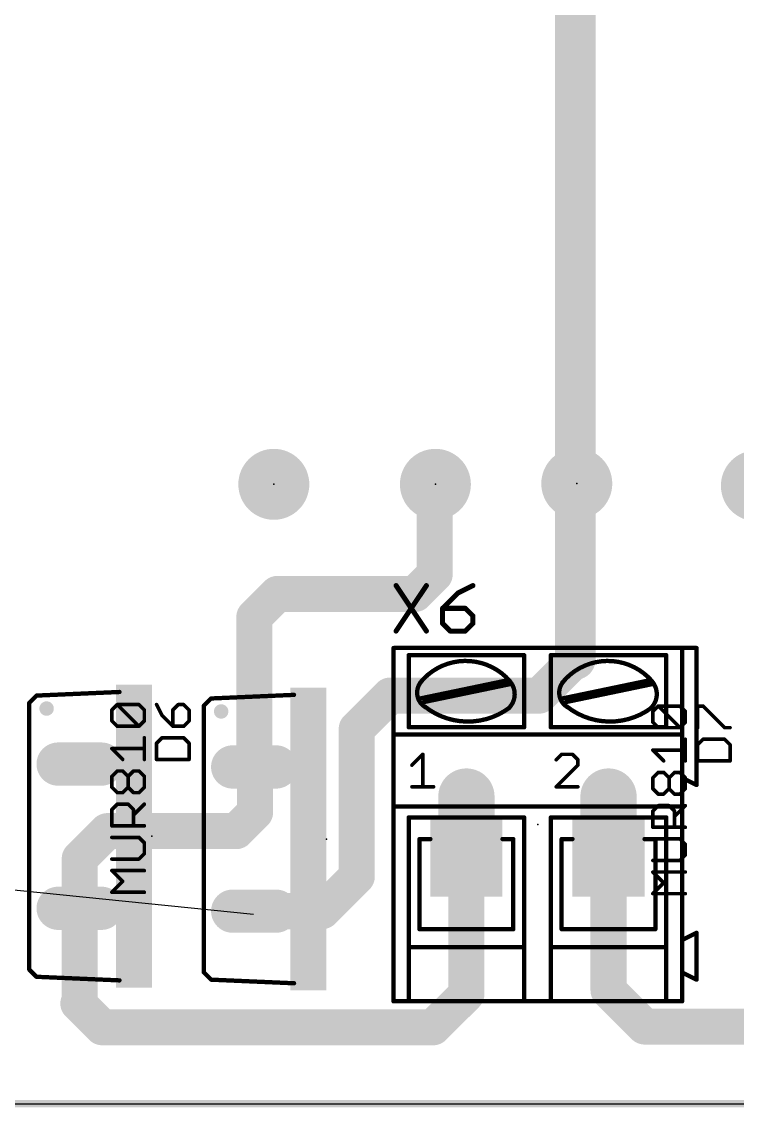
# Model space of a CAD drawing. Extents: x 0 to 165, y 0 to 217.
# Drawn here: x 42.99 to 68.19, y -0.13 to 38.12 of the extents above; entities that cross this region are included whole.
import ezdxf

# ---------------------------------------------------------------- set-up
doc = ezdxf.new("R2010")
doc.units = 0
for name, color, linetype in [('16', 175, 'CONTINUOUS'), ('17', 82, 'CONTINUOUS'), ('19', 53, 'CONTINUOUS'), ('20', 7, 'CONTINUOUS'), ('21', 253, 'CONTINUOUS'), ('23', 7, 'CONTINUOUS'), ('25', 253, 'CONTINUOUS'), ('27', 253, 'CONTINUOUS'), ('51', 253, 'CONTINUOUS')]:
    doc.layers.add(name, color=color, linetype=linetype)

# ---------------------------------------------------------------- blocks, each defined once
blk = doc.blocks.new('RECT')
blk.add_solid([(-0.5, -0.5), (0.5, -0.5), (-0.5, 0.5), (0.5, 0.5)])
blk = doc.blocks.new('LONGP100')
at = {"const_width": 1}
blk.add_lwpolyline([(-0.5, 0), (0.5, 0)], dxfattribs=at)
at = {"const_width": 0.5}
for points in [[(-0.5, 0.25, 1), (-0.5, -0.25)], [(0.5, -0.25, 1), (0.5, 0.25)]]:
    blk.add_lwpolyline(points, format="xyb", dxfattribs=at)
blk = doc.blocks.new('ROUNDP')
at = {"const_width": 0.5}
blk.add_lwpolyline([(0, -0.25, 1), (0, 0.25, 1), (0, -0.25)], format="xyb", dxfattribs=at)

msp = doc.modelspace()

# ---------------------------------------------------------------- linework, layer by layer
at = {"layer": '16'}
for points, const_width in [([(62.484, 15.6464), (62.484, 41.2242)], 1.4224), ([(57.531, 21.7932), (57.5564, 21.8186)], 1.27), ([(57.531, 18.6436), (57.531, 21.7932)], 1.27), ([(62.484, 21.7932), (62.5348, 21.844)], 1.27), ([(62.484, 15.6464), (62.484, 21.7932)], 1.27), ([(56.8452, 17.9578), (57.531, 18.6436)], 1.27), ([(51.181, 17.145), (51.9938, 17.9578)], 1.27), ([(51.9938, 17.9578), (56.8452, 17.9578)], 1.27), ([(51.181, 11.8618), (51.181, 17.145)], 1.27), ([(61.214, 14.3764), (62.484, 15.6464)], 1.27), ([(54.7878, 13.208), (55.9562, 14.3764)], 1.27), ([(55.9562, 14.3764), (61.214, 14.3764)], 1.27), ([(54.7878, 8.001), (54.7878, 13.208)], 1.27), ([(51.2064, 11.8364), (51.181, 11.8618)], 1.27), ([(51.2064, 10.2616), (51.2064, 11.8364)], 1.27), ([(50.546, 9.6012), (51.2064, 10.2616)], 1.27), ([(58.6486, 9.8298), (58.6486, 3.8608)], 1.27), ([(63.6524, 9.8298), (63.6524, 3.9878)], 1.27), ([(45.0342, 8.636), (45.9994, 9.6012)], 1.27), ([(45.9994, 9.6012), (50.546, 9.6012)], 1.27), ([(45.0342, 6.8834), (45.0342, 8.636)], 1.27), ([(53.5686, 6.7818), (54.7878, 8.001)], 1.27), ([(45.0342, 3.5814), (45.0342, 6.8834)], 1.27), ([(51.181, 6.7056), (51.1556, 6.6802)], 1.27), ([(51.181, 6.7818), (53.5686, 6.7818)], 1.27), ([(51.181, 6.7818), (51.181, 6.7056)], 1.27), ([(63.6524, 3.9878), (64.9224, 2.7178)], 1.27), ([(44.9834, 3.5306), (45.0342, 3.5814)], 1.27), ([(58.6486, 3.8608), (57.4802, 2.6924)], 1.27), ([(45.8216, 2.6924), (44.9834, 3.5306)], 1.27), ([(57.4802, 2.6924), (45.8216, 2.6924)], 1.27), ([(64.9224, 2.7178), (69.2404, 2.7178)], 1.27), ([(165.1, 0), (0, 0)], 0.254)]:
    msp.add_lwpolyline(points, dxfattribs=dict(at, const_width=const_width))
for points, const_width in [([(57.8485, 21.7932, 1), (57.2135, 21.7932)], 0.635), ([(57.3065, 22.0177, 1), (57.7555, 21.5687)], 0.635), ([(57.7809, 21.5941, 1), (57.3319, 22.0431)], 0.635), ([(62.8015, 21.7932, 1), (62.1665, 21.7932)], 0.635), ([(62.2595, 22.0177, 1), (62.7085, 21.5687)], 0.635), ([(62.7593, 21.6195, 1), (62.3103, 22.0685)], 0.635), ([(57.7555, 18.4191, 1), (57.3065, 18.8681)], 0.635), ([(57.2135, 18.6436, 1), (57.8485, 18.6436)], 0.635), ([(51.9938, 18.2753, 1), (51.9938, 17.6403)], 0.635), ([(52.2183, 17.7333, 1), (51.7693, 18.1823)], 0.635), ([(56.6207, 18.1823, 1), (57.0697, 17.7333)], 0.635), ([(56.8452, 17.6403, 1), (56.8452, 18.2753)], 0.635), ([(51.4985, 17.145, 1), (50.8635, 17.145)], 0.635), ([(50.9565, 17.3695, 1), (51.4055, 16.9205)], 0.635), ([(62.7085, 15.4219, 1), (62.2595, 15.8709)], 0.635), ([(62.1284, 15.6464, 1), (62.8396, 15.6464)], 0.7112), ([(62.1665, 15.6464, 1), (62.8015, 15.6464)], 0.635), ([(55.9562, 14.6939, 1), (55.9562, 14.0589)], 0.635), ([(56.1807, 14.1519, 1), (55.7317, 14.6009)], 0.635), ([(60.9895, 14.6009, 1), (61.4385, 14.1519)], 0.635), ([(61.214, 14.0589, 1), (61.214, 14.6939)], 0.635), ([(55.1053, 13.208, 1), (54.4703, 13.208)], 0.635), ([(54.5633, 13.4325, 1), (55.0123, 12.9835)], 0.635), ([(51.4055, 12.0863, 1), (50.9565, 11.6373)], 0.635), ([(51.5239, 11.8364, 1), (50.8889, 11.8364)], 0.635), ([(50.9819, 11.6119, 1), (51.4309, 12.0609)], 0.635), ([(50.8635, 11.8618, 1), (51.4985, 11.8618)], 0.635), ([(51.4309, 10.0371, 1), (50.9819, 10.4861)], 0.635), ([(50.8889, 10.2616, 1), (51.5239, 10.2616)], 0.635), ([(58.9661, 9.8298, 1), (58.3311, 9.8298)], 0.635), ([(63.9699, 9.8298, 1), (63.3349, 9.8298)], 0.635), ([(45.9994, 9.9187, 1), (45.9994, 9.2837)], 0.635), ([(46.2239, 9.3767, 1), (45.7749, 9.8257)], 0.635), ([(50.3215, 9.8257, 1), (50.7705, 9.3767)], 0.635), ([(50.546, 9.2837, 1), (50.546, 9.9187)], 0.635), ([(45.3517, 8.636, 1), (44.7167, 8.636)], 0.635), ([(44.8097, 8.8605, 1), (45.2587, 8.4115)], 0.635), ([(55.0123, 7.7765, 1), (54.5633, 8.2255)], 0.635), ([(54.4703, 8.001, 1), (55.1053, 8.001)], 0.635), ([(45.3517, 6.8834, 1), (44.7167, 6.8834)], 0.635), ([(51.181, 7.0993, 1), (51.181, 6.4643)], 0.635), ([(51.4985, 6.7818, 1), (50.8635, 6.7818)], 0.635), ([(51.4055, 6.4811, 1), (50.9565, 6.9301)], 0.635), ([(53.3441, 7.0063, 1), (53.7931, 6.5573)], 0.635), ([(53.5686, 6.4643, 1), (53.5686, 7.0993)], 0.635), ([(44.7167, 6.8834, 1), (45.3517, 6.8834)], 0.635), ([(50.9311, 6.9047, 1), (51.3801, 6.4557)], 0.635), ([(50.8635, 6.7056, 1), (51.4985, 6.7056)], 0.635), ([(63.8769, 4.2123, 1), (63.4279, 3.7633)], 0.635), ([(45.2587, 3.3569, 1), (44.8097, 3.8059)], 0.635), ([(58.8731, 3.6363, 1), (58.4241, 4.0853)], 0.635), ([(63.3349, 3.9878, 1), (63.9699, 3.9878)], 0.635), ([(45.2079, 3.7551, 1), (44.7589, 3.3061)], 0.635), ([(44.7589, 3.7551, 1), (45.2079, 3.3061)], 0.635), ([(44.7167, 3.5814, 1), (45.3517, 3.5814)], 0.635), ([(58.3311, 3.8608, 1), (58.9661, 3.8608)], 0.635), ([(45.8216, 3.0099, 1), (45.8216, 2.3749)], 0.635), ([(45.5971, 2.4679, 1), (46.0461, 2.9169)], 0.635), ([(57.2557, 2.9169, 1), (57.7047, 2.4679)], 0.635), ([(57.4802, 2.3749, 1), (57.4802, 3.0099)], 0.635), ([(64.9224, 3.0353, 1), (64.9224, 2.4003)], 0.635), ([(64.6979, 2.4933, 1), (65.1469, 2.9423)], 0.635)]:
    msp.add_lwpolyline(points, format="xyb", dxfattribs=dict(at, const_width=const_width))
at = {"layer": '19'}
msp.add_line((41.5544, 7.6454), (51.1556, 6.6802), dxfattribs=at)
at = {"layer": '20'}
msp.add_line((0, 0), (165.08, 0), dxfattribs=at)
at = {"layer": '21'}
for points, const_width in [([(66.2432, 16.0528), (56.0832, 16.0528)], 0.1524), ([(56.0832, 13.0048), (56.0832, 16.0528)], 0.1524), ([(66.2432, 16.0528), (66.2432, 13.0048)], 0.1524), ([(66.2432, 16.0528), (66.7512, 16.0528)], 0.1524), ([(66.7512, 16.0528), (66.7512, 11.2268)], 0.1524), ([(56.6166, 13.2588), (56.6166, 15.7988)], 0.1524), ([(60.6806, 15.7988), (56.6166, 15.7988)], 0.1524), ([(60.6806, 13.2588), (60.6806, 15.7988)], 0.1524), ([(61.6204, 13.2588), (61.6204, 15.7988)], 0.1524), ([(61.6204, 15.7988), (65.6844, 15.7988)], 0.1524), ([(65.6844, 15.7988), (65.6844, 13.2588)], 0.1524), ([(57.023, 14.2748), (60.071, 14.9098)], 0.1524), ([(62.0268, 14.2748), (65.0748, 14.9098)], 0.1524), ([(43.5102, 14.3764), (46.4312, 14.5034)], 0.1524), ([(57.15, 14.1478), (60.198, 14.7828)], 0.1524), ([(62.1538, 14.1478), (65.2018, 14.7828)], 0.1524), ([(43.5102, 14.3764), (43.2562, 14.1224)], 0.1524), ([(43.2562, 4.7244), (43.2562, 14.1224)], 0.1524), ([(49.657, 14.2748), (49.403, 14.0208)], 0.1524), ([(49.657, 14.2748), (52.578, 14.4018)], 0.1524), ([(49.403, 4.6228), (49.403, 14.0208)], 0.1524), ([(56.0832, 10.4648), (56.0832, 13.0048)], 0.1524), ([(56.0832, 13.0048), (66.2432, 13.0048)], 0.1524), ([(60.6806, 13.2588), (56.6166, 13.2588)], 0.1524), ([(65.6844, 13.2588), (61.6204, 13.2588)], 0.1524), ([(66.2432, 13.0048), (66.2432, 11.4808)], 0.1524), ([(56.7309, 11.926), (57.1122, 12.3073)], 0.127), ([(57.1122, 12.3073), (57.1122, 11.1633)], 0.127), ([(62.0016, 12.3073), (61.8109, 12.1166)], 0.127), ([(62.3829, 12.3073), (62.0016, 12.3073)], 0.127), ([(62.5736, 12.1166), (62.3829, 12.3073)], 0.127), ([(61.8109, 11.1633), (62.5736, 11.926)], 0.127), ([(62.5736, 11.926), (62.5736, 12.1166)], 0.127), ([(66.7512, 11.2268), (66.2432, 11.4808)], 0.1524), ([(66.2432, 11.4808), (66.2432, 10.4648)], 0.1524), ([(56.7309, 11.1633), (57.4936, 11.1633)], 0.127), ([(62.5736, 11.1633), (61.8109, 11.1633)], 0.127), ([(56.0832, 3.6068), (56.0832, 10.4648)], 0.1524), ([(56.0832, 10.4648), (56.9976, 10.4648)], 0.1524), ([(60.2996, 10.4648), (62.0014, 10.4648)], 0.1524), ([(66.2432, 10.4648), (65.3034, 10.4648)], 0.1524), ([(66.2432, 10.4648), (66.2432, 5.7658)], 0.1524), ([(56.6166, 10.0838), (56.6166, 5.5118)], 0.1524), ([(56.6166, 10.0838), (56.9976, 10.0838)], 0.1524), ([(60.6806, 10.0838), (60.2996, 10.0838)], 0.1524), ([(60.6806, 5.5118), (60.6806, 10.0838)], 0.1524), ([(61.6204, 5.5118), (61.6204, 10.0838)], 0.1524), ([(61.6204, 10.0838), (62.0014, 10.0838)], 0.1524), ([(65.6844, 10.0838), (65.3034, 10.0838)], 0.1524), ([(65.6844, 10.0838), (65.6844, 5.5118)], 0.1524), ([(56.9976, 6.1468), (56.9976, 9.3218)], 0.1524), ([(60.2996, 6.1468), (60.2996, 9.3218)], 0.1524), ([(62.0014, 6.1468), (62.0014, 9.3218)], 0.1524), ([(65.3034, 6.1468), (65.3034, 9.3218)], 0.1524), ([(60.2996, 6.1468), (56.9976, 6.1468)], 0.1524), ([(65.3034, 6.1468), (62.0014, 6.1468)], 0.1524), ([(66.7512, 6.0198), (66.2432, 5.7658)], 0.1524), ([(66.2432, 5.7658), (66.2432, 4.6228)], 0.1524), ([(66.7512, 6.0198), (66.7512, 4.3688)], 0.1524), ([(60.6806, 5.5118), (56.6166, 5.5118)], 0.1524), ([(56.6166, 5.5118), (56.6166, 3.6068)], 0.1524), ([(60.6806, 3.6068), (60.6806, 5.5118)], 0.1524), ([(61.6204, 3.6068), (61.6204, 5.5118)], 0.1524), ([(61.6204, 5.5118), (65.6844, 5.5118)], 0.1524), ([(65.6844, 5.5118), (65.6844, 3.6068)], 0.1524), ([(43.2562, 4.7244), (43.5102, 4.4704)], 0.1524), ([(49.403, 4.6228), (49.657, 4.3688)], 0.1524), ([(66.7512, 4.3688), (66.2432, 4.6228)], 0.1524), ([(66.2432, 4.6228), (66.2432, 3.6068)], 0.1524), ([(46.4312, 4.3434), (43.5102, 4.4704)], 0.1524), ([(52.578, 4.2418), (49.657, 4.3688)], 0.1524), ([(56.0832, 3.6068), (56.6166, 3.6068)], 0.1524), ([(56.6166, 3.6068), (60.6806, 3.6068)], 0.1524), ([(60.6806, 3.6068), (61.6204, 3.6068)], 0.1524), ([(61.6204, 3.6068), (65.6844, 3.6068)], 0.1524), ([(65.6844, 3.6068), (66.2432, 3.6068)], 0.1524)]:
    msp.add_lwpolyline(points, dxfattribs=dict(at, const_width=const_width))
for points, const_width in [([(56.0832, 16.0909, 1), (56.0832, 16.0147)], 0.0762), ([(56.1213, 16.0528, 1), (56.0451, 16.0528)], 0.0762), ([(66.2813, 16.0528, 1), (66.2051, 16.0528)], 0.0762), ([(66.2432, 16.0909, 1), (66.2432, 16.0147)], 0.0762), ([(66.2432, 16.0147, 1), (66.2432, 16.0909)], 0.0762), ([(66.7893, 16.0528, 1), (66.7131, 16.0528)], 0.0762), ([(66.7512, 16.0147, 1), (66.7512, 16.0909)], 0.0762), ([(56.6547, 15.7988, 1), (56.5785, 15.7988)], 0.0762), ([(56.6166, 15.8369, 1), (56.6166, 15.7607)], 0.0762), ([(60.7187, 15.7988, 1), (60.6425, 15.7988)], 0.0762), ([(60.6806, 15.7607, 1), (60.6806, 15.8369)], 0.0762), ([(61.6585, 15.7988, 1), (61.5823, 15.7988)], 0.0762), ([(61.6204, 15.8369, 1), (61.6204, 15.7607)], 0.0762), ([(65.7225, 15.7988, 1), (65.6463, 15.7988)], 0.0762), ([(65.6844, 15.7607, 1), (65.6844, 15.8369)], 0.0762), ([(60.1774, 14.8886, 0.4664), (57.023, 14.8336)], 0.1524), ([(65.181, 14.8884, 0.4664), (62.0268, 14.8336)], 0.1524), ([(57.0738, 14.8844, 0.4889), (57.2175, 13.9595)], 0.1524), ([(57.1015, 14.8583, 1), (57.0461, 14.9105)], 0.0762), ([(60.0788, 14.8725, 1), (60.0632, 14.9471)], 0.0762), ([(60.1168, 13.9147, 0.4171), (60.1725, 14.8843)], 0.1524), ([(60.2008, 14.9098, 1), (60.1442, 14.8588)], 0.0762), ([(60.1486, 14.8636, 1), (60.2062, 14.9136)], 0.0762), ([(62.0776, 14.8844, 0.4889), (62.2213, 13.9595)], 0.1524), ([(62.1053, 14.8583, 1), (62.0499, 14.9105)], 0.0762), ([(65.0826, 14.8725, 1), (65.067, 14.9471)], 0.0762), ([(65.1206, 13.9147, 0.4171), (65.1763, 14.8843)], 0.1524), ([(65.2046, 14.9098, 1), (65.148, 14.8588)], 0.0762), ([(65.1522, 14.8634, 1), (65.2098, 14.9134)], 0.0762), ([(46.4329, 14.4653, 1), (46.4295, 14.5415)], 0.0762), ([(56.9934, 14.8576, 1), (57.0526, 14.8096)], 0.0762), ([(60.2058, 14.7455, 1), (60.1902, 14.8201)], 0.0762), ([(61.9972, 14.8576, 1), (62.0564, 14.8096)], 0.0762), ([(65.2096, 14.7455, 1), (65.194, 14.8201)], 0.0762), ([(43.2943, 14.1224, 1), (43.2181, 14.1224)], 0.0762), ([(43.2293, 14.1493, 1), (43.2831, 14.0955)], 0.0762), ([(43.5085, 14.4145, 1), (43.5119, 14.3383)], 0.0762), ([(43.5371, 14.3495, 1), (43.4833, 14.4033)], 0.0762), ([(43.8658, 13.7922, 1), (43.8658, 14.0462, 1), (43.8658, 13.7922)], 0.254), ([(49.6553, 14.3129, 1), (49.6587, 14.2367)], 0.0762), ([(49.6839, 14.2479, 1), (49.6301, 14.3017)], 0.0762), ([(52.5797, 14.3637, 1), (52.5763, 14.4399)], 0.0762), ([(57.0152, 14.3121, 1), (57.0308, 14.2375)], 0.0762), ([(57.1422, 14.1851, 1), (57.1578, 14.1105)], 0.0762), ([(62.019, 14.3121, 1), (62.0346, 14.2375)], 0.0762), ([(62.146, 14.1851, 1), (62.1616, 14.1105)], 0.0762), ([(49.4411, 14.0208, 1), (49.3649, 14.0208)], 0.0762), ([(49.3761, 14.0477, 1), (49.4299, 13.9939)], 0.0762), ([(50.0126, 13.6906, 1), (50.0126, 13.9446, 1), (50.0126, 13.6906)], 0.254), ([(57.1754, 13.9954, 0.342), (60.1632, 13.9486)], 0.1524), ([(57.1992, 14.0252, 1), (57.1516, 13.9656)], 0.0762), ([(57.199, 13.9262, 1), (57.236, 13.9928)], 0.0762), ([(60.0916, 13.9433, 1), (60.142, 13.8861)], 0.0762), ([(60.1861, 13.9181, 1), (60.1403, 13.9791)], 0.0762), ([(62.1792, 13.9954, 0.342), (65.167, 13.9487)], 0.1524), ([(62.203, 14.0252, 1), (62.1554, 13.9656)], 0.0762), ([(62.2028, 13.9262, 1), (62.2398, 13.9928)], 0.0762), ([(65.0954, 13.9433, 1), (65.1458, 13.8861)], 0.0762), ([(65.1899, 13.9182, 1), (65.1441, 13.9792)], 0.0762), ([(56.1213, 13.0048, 1), (56.0451, 13.0048)], 0.0762), ([(56.0832, 13.0429, 1), (56.0832, 12.9667)], 0.0762), ([(56.0451, 13.0048, 1), (56.1213, 13.0048)], 0.0762), ([(56.6166, 13.2969, 1), (56.6166, 13.2207)], 0.0762), ([(56.5785, 13.2588, 1), (56.6547, 13.2588)], 0.0762), ([(60.6425, 13.2588, 1), (60.7187, 13.2588)], 0.0762), ([(60.6806, 13.2207, 1), (60.6806, 13.2969)], 0.0762), ([(61.6204, 13.2969, 1), (61.6204, 13.2207)], 0.0762), ([(61.5823, 13.2588, 1), (61.6585, 13.2588)], 0.0762), ([(65.6463, 13.2588, 1), (65.7225, 13.2588)], 0.0762), ([(65.6844, 13.2207, 1), (65.6844, 13.2969)], 0.0762), ([(66.2813, 13.0048, 1), (66.2051, 13.0048)], 0.0762), ([(66.2051, 13.0048, 1), (66.2813, 13.0048)], 0.0762), ([(66.2432, 12.9667, 1), (66.2432, 13.0429)], 0.0762), ([(57.144, 12.3073, 1), (57.0805, 12.3073)], 0.0635), ([(57.1347, 12.2848, 1), (57.0898, 12.3297)], 0.0635), ([(62.0016, 12.339, 1), (62.0016, 12.2755)], 0.0635), ([(62.024, 12.2848, 1), (61.9791, 12.3297)], 0.0635), ([(62.4053, 12.3297, 1), (62.3604, 12.2848)], 0.0635), ([(62.3829, 12.2755, 1), (62.3829, 12.339)], 0.0635), ([(56.7084, 11.9484, 1), (56.7534, 11.9035)], 0.0635), ([(61.7884, 12.1391, 1), (61.8334, 12.0942)], 0.0635), ([(62.6053, 12.1166, 1), (62.5418, 12.1166)], 0.0635), ([(62.5418, 11.926, 1), (62.6053, 11.926)], 0.0635), ([(62.5511, 12.0942, 1), (62.596, 12.1391)], 0.0635), ([(62.596, 11.9035, 1), (62.5511, 11.9484)], 0.0635), ([(66.2602, 11.5149, 1), (66.2262, 11.4467)], 0.0762), ([(66.2813, 11.4808, 1), (66.2051, 11.4808)], 0.0762), ([(66.2051, 11.4808, 1), (66.2813, 11.4808)], 0.0762), ([(56.7309, 11.1951, 1), (56.7309, 11.1316)], 0.0635), ([(57.0805, 11.1633, 1), (57.144, 11.1633)], 0.0635), ([(57.4936, 11.1316, 1), (57.4936, 11.1951)], 0.0635), ([(61.7884, 11.1858, 1), (61.8334, 11.1408)], 0.0635), ([(61.8109, 11.1951, 1), (61.8109, 11.1316)], 0.0635), ([(62.5736, 11.1316, 1), (62.5736, 11.1951)], 0.0635), ([(66.7131, 11.2268, 1), (66.7893, 11.2268)], 0.0762), ([(66.7342, 11.1927, 1), (66.7682, 11.2609)], 0.0762), ([(56.1213, 10.4648, 1), (56.0451, 10.4648)], 0.0762), ([(56.0832, 10.5029, 1), (56.0832, 10.4267)], 0.0762), ([(56.0451, 10.4648, 1), (56.1213, 10.4648)], 0.0762), ([(56.9976, 10.4267, 1), (56.9976, 10.5029)], 0.0762), ([(60.2996, 10.5029, 1), (60.2996, 10.4267)], 0.0762), ([(62.0014, 10.4267, 1), (62.0014, 10.5029)], 0.0762), ([(65.3034, 10.5029, 1), (65.3034, 10.4267)], 0.0762), ([(66.2813, 10.4648, 1), (66.2051, 10.4648)], 0.0762), ([(66.2051, 10.4648, 1), (66.2813, 10.4648)], 0.0762), ([(66.2432, 10.4267, 1), (66.2432, 10.5029)], 0.0762), ([(56.6547, 10.0838, 1), (56.5785, 10.0838)], 0.0762), ([(56.6166, 10.1219, 1), (56.6166, 10.0457)], 0.0762), ([(56.9976, 10.0457, 1), (56.9976, 10.1219)], 0.0762), ([(60.2996, 10.1219, 1), (60.2996, 10.0457)], 0.0762), ([(60.7187, 10.0838, 1), (60.6425, 10.0838)], 0.0762), ([(60.6806, 10.0457, 1), (60.6806, 10.1219)], 0.0762), ([(61.6585, 10.0838, 1), (61.5823, 10.0838)], 0.0762), ([(61.6204, 10.1219, 1), (61.6204, 10.0457)], 0.0762), ([(62.0014, 10.0457, 1), (62.0014, 10.1219)], 0.0762), ([(65.3034, 10.1219, 1), (65.3034, 10.0457)], 0.0762), ([(65.7225, 10.0838, 1), (65.6463, 10.0838)], 0.0762), ([(65.6844, 10.0457, 1), (65.6844, 10.1219)], 0.0762), ([(57.0357, 9.3218, 1), (56.9595, 9.3218)], 0.0762), ([(60.3377, 9.3218, 1), (60.2615, 9.3218)], 0.0762), ([(62.0395, 9.3218, 1), (61.9633, 9.3218)], 0.0762), ([(65.3415, 9.3218, 1), (65.2653, 9.3218)], 0.0762), ([(56.9976, 6.1849, 1), (56.9976, 6.1087)], 0.0762), ([(56.9595, 6.1468, 1), (57.0357, 6.1468)], 0.0762), ([(60.2615, 6.1468, 1), (60.3377, 6.1468)], 0.0762), ([(60.2996, 6.1087, 1), (60.2996, 6.1849)], 0.0762), ([(62.0014, 6.1849, 1), (62.0014, 6.1087)], 0.0762), ([(61.9633, 6.1468, 1), (62.0395, 6.1468)], 0.0762), ([(65.2653, 6.1468, 1), (65.3415, 6.1468)], 0.0762), ([(65.3034, 6.1087, 1), (65.3034, 6.1849)], 0.0762), ([(66.2813, 5.7658, 1), (66.2051, 5.7658)], 0.0762), ([(66.2262, 5.7999, 1), (66.2602, 5.7317)], 0.0762), ([(66.2051, 5.7658, 1), (66.2813, 5.7658)], 0.0762), ([(66.7893, 6.0198, 1), (66.7131, 6.0198)], 0.0762), ([(66.7682, 5.9857, 1), (66.7342, 6.0539)], 0.0762), ([(56.6166, 5.5499, 1), (56.6166, 5.4737)], 0.0762), ([(56.6547, 5.5118, 1), (56.5785, 5.5118)], 0.0762), ([(56.5785, 5.5118, 1), (56.6547, 5.5118)], 0.0762), ([(60.7187, 5.5118, 1), (60.6425, 5.5118)], 0.0762), ([(60.6425, 5.5118, 1), (60.7187, 5.5118)], 0.0762), ([(60.6806, 5.4737, 1), (60.6806, 5.5499)], 0.0762), ([(61.6585, 5.5118, 1), (61.5823, 5.5118)], 0.0762), ([(61.6204, 5.5499, 1), (61.6204, 5.4737)], 0.0762), ([(61.5823, 5.5118, 1), (61.6585, 5.5118)], 0.0762), ([(65.7225, 5.5118, 1), (65.6463, 5.5118)], 0.0762), ([(65.6463, 5.5118, 1), (65.7225, 5.5118)], 0.0762), ([(65.6844, 5.4737, 1), (65.6844, 5.5499)], 0.0762), ([(43.2181, 4.7244, 1), (43.2943, 4.7244)], 0.0762), ([(43.2831, 4.7513, 1), (43.2293, 4.6975)], 0.0762), ([(49.3649, 4.6228, 1), (49.4411, 4.6228)], 0.0762), ([(49.4299, 4.6497, 1), (49.3761, 4.5959)], 0.0762), ([(66.2602, 4.6569, 1), (66.2262, 4.5887)], 0.0762), ([(66.2813, 4.6228, 1), (66.2051, 4.6228)], 0.0762), ([(66.2051, 4.6228, 1), (66.2813, 4.6228)], 0.0762), ([(43.5119, 4.5085, 1), (43.5085, 4.4323)], 0.0762), ([(43.4833, 4.4435, 1), (43.5371, 4.4973)], 0.0762), ([(46.4295, 4.3053, 1), (46.4329, 4.3815)], 0.0762), ([(49.6587, 4.4069, 1), (49.6553, 4.3307)], 0.0762), ([(49.6301, 4.3419, 1), (49.6839, 4.3957)], 0.0762), ([(52.5763, 4.2037, 1), (52.5797, 4.2799)], 0.0762), ([(66.7131, 4.3688, 1), (66.7893, 4.3688)], 0.0762), ([(66.7342, 4.3347, 1), (66.7682, 4.4029)], 0.0762), ([(56.0832, 3.6449, 1), (56.0832, 3.5687)], 0.0762), ([(56.0451, 3.6068, 1), (56.1213, 3.6068)], 0.0762), ([(56.6166, 3.6449, 1), (56.6166, 3.5687)], 0.0762), ([(56.5785, 3.6068, 1), (56.6547, 3.6068)], 0.0762), ([(56.6166, 3.5687, 1), (56.6166, 3.6449)], 0.0762), ([(60.6806, 3.6449, 1), (60.6806, 3.5687)], 0.0762), ([(60.6425, 3.6068, 1), (60.7187, 3.6068)], 0.0762), ([(60.6806, 3.5687, 1), (60.6806, 3.6449)], 0.0762), ([(61.6204, 3.6449, 1), (61.6204, 3.5687)], 0.0762), ([(61.5823, 3.6068, 1), (61.6585, 3.6068)], 0.0762), ([(61.6204, 3.5687, 1), (61.6204, 3.6449)], 0.0762), ([(65.6844, 3.6449, 1), (65.6844, 3.5687)], 0.0762), ([(65.6463, 3.6068, 1), (65.7225, 3.6068)], 0.0762), ([(65.6844, 3.5687, 1), (65.6844, 3.6449)], 0.0762), ([(66.2051, 3.6068, 1), (66.2813, 3.6068)], 0.0762), ([(66.2432, 3.5687, 1), (66.2432, 3.6449)], 0.0762)]:
    msp.add_lwpolyline(points, format="xyb", dxfattribs=dict(at, const_width=const_width))
at = {"layer": '23'}
for p in [(51.8668, 21.8186), (57.5564, 21.8186), (62.5348, 21.844), (61.1632, 9.8298), (47.5742, 9.4234), (53.721, 9.3218)]:
    msp.add_point(p, dxfattribs=at)
at = {"layer": '25'}
for points, const_width in [([(56.1721, 18.2513), (57.2398, 16.6497)], 0.1778), ([(57.2398, 18.2513), (56.1721, 16.6497)], 0.1778), ([(58.3431, 17.9843), (57.8093, 17.4505)], 0.1778), ([(58.877, 18.2513), (58.3431, 17.9843)], 0.1778), ([(57.8093, 17.4505), (57.8093, 16.9166)], 0.1778), ([(58.61, 17.4505), (57.8093, 17.4505)], 0.1778), ([(58.877, 17.1836), (58.61, 17.4505)], 0.1778), ([(58.877, 16.9166), (58.877, 17.1836)], 0.1778), ([(57.8093, 16.9166), (58.0762, 16.6497)], 0.1778), ([(58.61, 16.6497), (58.877, 16.9166)], 0.1778), ([(58.0762, 16.6497), (58.61, 16.6497)], 0.1778), ([(47.7383, 14.0586), (47.929, 13.6772)], 0.127), ([(48.501, 14.0586), (48.3103, 13.8679)], 0.127), ([(48.3103, 13.8679), (48.3103, 13.2959)], 0.127), ([(48.6916, 14.0586), (48.501, 14.0586)], 0.127), ([(48.8823, 13.8679), (48.6916, 14.0586)], 0.127), ([(48.8823, 13.4866), (48.8823, 13.8679)], 0.127), ([(66.7883, 13.2451), (66.7883, 14.0078)], 0.127), ([(66.7883, 14.0078), (66.979, 14.0078)], 0.127), ([(66.979, 14.0078), (67.7416, 13.2451)], 0.127), ([(47.929, 13.6772), (48.3103, 13.2959)], 0.127), ([(48.6916, 13.2959), (48.8823, 13.4866)], 0.127), ([(48.3103, 13.2959), (48.6916, 13.2959)], 0.127), ([(67.7416, 13.2451), (67.9323, 13.2451)], 0.127), ([(47.929, 12.8892), (47.7383, 12.6985)], 0.127), ([(47.7383, 12.6985), (47.7383, 12.1265)], 0.127), ([(48.6916, 12.8892), (47.929, 12.8892)], 0.127), ([(48.8823, 12.6985), (48.6916, 12.8892)], 0.127), ([(48.8823, 12.1265), (48.8823, 12.6985)], 0.127), ([(66.979, 12.8384), (66.7883, 12.6477)], 0.127), ([(66.7883, 12.6477), (66.7883, 12.0757)], 0.127), ([(67.7416, 12.8384), (66.979, 12.8384)], 0.127), ([(67.9323, 12.6477), (67.7416, 12.8384)], 0.127), ([(67.9323, 12.0757), (67.9323, 12.6477)], 0.127), ([(47.7383, 12.1265), (48.8823, 12.1265)], 0.127), ([(66.7883, 12.0757), (67.9323, 12.0757)], 0.127)]:
    msp.add_lwpolyline(points, dxfattribs=dict(at, const_width=const_width))
for points, const_width in [([(56.2091, 18.2759, 1), (56.1351, 18.2266)], 0.0889), ([(57.2768, 18.2266, 1), (57.2028, 18.2759)], 0.0889), ([(58.3232, 18.0241, 1), (58.363, 17.9446)], 0.0889), ([(58.3745, 17.9529, 1), (58.3117, 18.0158)], 0.0889), ([(58.8968, 18.2115, 1), (58.8571, 18.291)], 0.0889), ([(57.8537, 17.4505, 1), (57.7648, 17.4505)], 0.0889), ([(57.8093, 17.4949, 1), (57.8093, 17.406)], 0.0889), ([(57.7778, 17.4819, 1), (57.8407, 17.4191)], 0.0889), ([(58.6415, 17.4819, 1), (58.5786, 17.4191)], 0.0889), ([(58.61, 17.406, 1), (58.61, 17.4949)], 0.0889), ([(58.9214, 17.1836, 1), (58.8325, 17.1836)], 0.0889), ([(58.8455, 17.1521, 1), (58.9084, 17.215)], 0.0889), ([(57.8407, 16.9481, 1), (57.7778, 16.8852)], 0.0889), ([(57.7648, 16.9166, 1), (57.8537, 16.9166)], 0.0889), ([(58.8325, 16.9166, 1), (58.9214, 16.9166)], 0.0889), ([(58.9084, 16.8852, 1), (58.8455, 16.9481)], 0.0889), ([(56.1351, 16.6744, 1), (56.2091, 16.625)], 0.0889), ([(57.2028, 16.625, 1), (57.2768, 16.6744)], 0.0889), ([(58.0762, 16.6942, 1), (58.0762, 16.6052)], 0.0889), ([(58.0448, 16.6183, 1), (58.1076, 16.6811)], 0.0889), ([(58.5786, 16.6811, 1), (58.6415, 16.6183)], 0.0889), ([(58.61, 16.6052, 1), (58.61, 16.6942)], 0.0889), ([(47.7667, 14.0727, 1), (47.7099, 14.0444)], 0.0635), ([(48.3421, 13.8679, 1), (48.2786, 13.8679)], 0.0635), ([(48.2879, 13.8903, 1), (48.3328, 13.8454)], 0.0635), ([(48.501, 14.0903, 1), (48.501, 14.0268)], 0.0635), ([(48.5234, 14.0361, 1), (48.4785, 14.081)], 0.0635), ([(48.7141, 14.081, 1), (48.6692, 14.0361)], 0.0635), ([(48.6916, 14.0268, 1), (48.6916, 14.0903)], 0.0635), ([(48.9141, 13.8679, 1), (48.8505, 13.8679)], 0.0635), ([(48.8598, 13.8454, 1), (48.9048, 13.8903)], 0.0635), ([(66.7883, 14.0395, 1), (66.7883, 13.976)], 0.0635), ([(66.8201, 14.0078, 1), (66.7566, 14.0078)], 0.0635), ([(67.0014, 14.0302, 1), (66.9565, 13.9853)], 0.0635), ([(66.979, 13.976, 1), (66.979, 14.0395)], 0.0635), ([(47.9514, 13.6997, 1), (47.9065, 13.6548)], 0.0635), ([(47.9006, 13.663, 1), (47.9574, 13.6914)], 0.0635), ([(48.8505, 13.4866, 1), (48.9141, 13.4866)], 0.0635), ([(48.9048, 13.4641, 1), (48.8598, 13.509)], 0.0635), ([(48.3103, 13.3277, 1), (48.3103, 13.2642)], 0.0635), ([(48.2786, 13.2959, 1), (48.3421, 13.2959)], 0.0635), ([(48.2879, 13.2734, 1), (48.3328, 13.3184)], 0.0635), ([(48.6692, 13.3184, 1), (48.7141, 13.2734)], 0.0635), ([(48.6916, 13.2642, 1), (48.6916, 13.3277)], 0.0635), ([(66.7566, 13.2451, 1), (66.8201, 13.2451)], 0.0635), ([(67.7416, 13.2769, 1), (67.7416, 13.2134)], 0.0635), ([(67.7192, 13.2226, 1), (67.7641, 13.2676)], 0.0635), ([(67.9323, 13.2134, 1), (67.9323, 13.2769)], 0.0635), ([(47.7701, 12.6985, 1), (47.7066, 12.6985)], 0.0635), ([(47.7159, 12.7209, 1), (47.7608, 12.676)], 0.0635), ([(47.929, 12.9209, 1), (47.929, 12.8574)], 0.0635), ([(47.9514, 12.8667, 1), (47.9065, 12.9116)], 0.0635), ([(48.7141, 12.9116, 1), (48.6692, 12.8667)], 0.0635), ([(48.6916, 12.8574, 1), (48.6916, 12.9209)], 0.0635), ([(48.9141, 12.6985, 1), (48.8505, 12.6985)], 0.0635), ([(48.8598, 12.676, 1), (48.9048, 12.7209)], 0.0635), ([(66.8201, 12.6477, 1), (66.7566, 12.6477)], 0.0635), ([(66.7659, 12.6701, 1), (66.8108, 12.6252)], 0.0635), ([(66.979, 12.8701, 1), (66.979, 12.8066)], 0.0635), ([(67.0014, 12.8159, 1), (66.9565, 12.8608)], 0.0635), ([(67.7641, 12.8608, 1), (67.7192, 12.8159)], 0.0635), ([(67.7416, 12.8066, 1), (67.7416, 12.8701)], 0.0635), ([(67.9641, 12.6477, 1), (67.9005, 12.6477)], 0.0635), ([(67.9098, 12.6252, 1), (67.9548, 12.6701)], 0.0635), ([(47.7383, 12.1583, 1), (47.7383, 12.0948)], 0.0635), ([(47.7066, 12.1265, 1), (47.7701, 12.1265)], 0.0635), ([(48.8505, 12.1265, 1), (48.9141, 12.1265)], 0.0635), ([(48.8823, 12.0948, 1), (48.8823, 12.1583)], 0.0635), ([(66.7883, 12.1075, 1), (66.7883, 12.044)], 0.0635), ([(66.7566, 12.0757, 1), (66.8201, 12.0757)], 0.0635), ([(67.9005, 12.0757, 1), (67.9641, 12.0757)], 0.0635), ([(67.9323, 12.044, 1), (67.9323, 12.1075)], 0.0635)]:
    msp.add_lwpolyline(points, format="xyb", dxfattribs=dict(at, const_width=const_width))
at = {"layer": '27', "const_width": 0.127}
for points in [[(46.1635, 13.8679), (46.3542, 14.0585)], [(46.1635, 13.4866), (46.1635, 13.8679)], [(46.3542, 14.0585), (47.1168, 14.0585)], [(47.1168, 13.2959), (46.3542, 14.0585)], [(47.1168, 14.0585), (47.3075, 13.8679)], [(47.3075, 13.8679), (47.3075, 13.4866)], [(65.2135, 13.8171), (65.4042, 14.0077)], [(65.2135, 13.4358), (65.2135, 13.8171)], [(65.4042, 14.0077), (66.1668, 14.0077)], [(66.1668, 13.2451), (65.4042, 14.0077)], [(66.1668, 14.0077), (66.3575, 13.8171)], [(66.3575, 13.8171), (66.3575, 13.4358)], [(46.3542, 13.2959), (46.1635, 13.4866)], [(47.3075, 13.4866), (47.1168, 13.2959)], [(65.4042, 13.2451), (65.2135, 13.4358)], [(66.3575, 13.4358), (66.1668, 13.2451)], [(47.1168, 13.2959), (46.3542, 13.2959)], [(66.1668, 13.2451), (65.4042, 13.2451)], [(47.3075, 12.1265), (47.3075, 12.8891)], [(66.3575, 12.0757), (66.3575, 12.8383)], [(46.5449, 12.1265), (46.1635, 12.5078)], [(46.1635, 12.5078), (47.3075, 12.5078)], [(65.5949, 12.0757), (65.2135, 12.457)], [(65.2135, 12.457), (66.3575, 12.457)], [(46.1635, 11.5291), (46.3542, 11.7197)], [(46.1635, 11.1478), (46.1635, 11.5291)], [(46.3542, 11.7197), (46.5449, 11.7197)], [(46.5449, 11.7197), (46.7355, 11.5291)], [(46.7355, 11.5291), (46.9262, 11.7197)], [(46.7355, 11.1478), (46.7355, 11.5291)], [(46.9262, 11.7197), (47.1168, 11.7197)], [(47.1168, 11.7197), (47.3075, 11.5291)], [(47.3075, 11.5291), (47.3075, 11.1478)], [(65.2135, 11.4783), (65.4042, 11.6689)], [(65.2135, 11.097), (65.2135, 11.4783)], [(65.4042, 11.6689), (65.5949, 11.6689)], [(65.5949, 11.6689), (65.7855, 11.4783)], [(65.7855, 11.4783), (65.9762, 11.6689)], [(65.7855, 11.097), (65.7855, 11.4783)], [(65.9762, 11.6689), (66.1668, 11.6689)], [(66.1668, 11.6689), (66.3575, 11.4783)], [(66.3575, 11.4783), (66.3575, 11.097)], [(46.3542, 10.9571), (46.1635, 11.1478)], [(46.7355, 11.1478), (46.5449, 10.9571)], [(46.9262, 10.9571), (46.7355, 11.1478)], [(47.3075, 11.1478), (47.1168, 10.9571)], [(65.4042, 10.9063), (65.2135, 11.097)], [(65.7855, 11.097), (65.5949, 10.9063)], [(65.9762, 10.9063), (65.7855, 11.097)], [(66.3575, 11.097), (66.1668, 10.9063)], [(46.5449, 10.9571), (46.3542, 10.9571)], [(47.1168, 10.9571), (46.9262, 10.9571)], [(65.5949, 10.9063), (65.4042, 10.9063)], [(66.1668, 10.9063), (65.9762, 10.9063)], [(46.1635, 10.3597), (46.3542, 10.5503)], [(46.1635, 9.7877), (46.1635, 10.3597)], [(46.3542, 10.5503), (46.7355, 10.5503)], [(46.7355, 10.5503), (46.9262, 10.3597)], [(46.9262, 10.169), (47.3075, 10.5503)], [(46.9262, 10.3597), (46.9262, 9.7877)], [(65.2135, 10.3089), (65.4042, 10.4995)], [(65.2135, 9.7369), (65.2135, 10.3089)], [(65.4042, 10.4995), (65.7855, 10.4995)], [(65.7855, 10.4995), (65.9762, 10.3089)], [(65.9762, 10.1182), (66.3575, 10.4995)], [(65.9762, 10.3089), (65.9762, 9.7369)], [(47.3075, 9.7877), (46.1635, 9.7877)], [(66.3575, 9.7369), (65.2135, 9.7369)], [(47.1168, 9.381), (46.1635, 9.381)], [(47.3075, 9.1903), (47.1168, 9.381)], [(47.3075, 8.809), (47.3075, 9.1903)], [(66.1668, 9.3301), (65.2135, 9.3301)], [(66.3575, 9.1395), (66.1668, 9.3301)], [(66.3575, 8.7582), (66.3575, 9.1395)], [(47.1168, 8.6183), (47.3075, 8.809)], [(66.1668, 8.5675), (66.3575, 8.7582)], [(46.1635, 8.6183), (47.1168, 8.6183)], [(65.2135, 8.5675), (66.1668, 8.5675)], [(46.5449, 7.8302), (46.1635, 8.2116)], [(46.1635, 8.2116), (47.3075, 8.2116)], [(65.5949, 7.7794), (65.2135, 8.1608)], [(65.2135, 8.1608), (66.3575, 8.1608)], [(46.1635, 7.4489), (46.5449, 7.8302)], [(65.2135, 7.3981), (65.5949, 7.7794)], [(47.3075, 7.4489), (46.1635, 7.4489)], [(66.3575, 7.3981), (65.2135, 7.3981)]]:
    msp.add_lwpolyline(points, dxfattribs=at)
at = {"layer": '27', "const_width": 0.0635}
for points in [[(46.1953, 13.8679, 1), (46.1318, 13.8679)], [(46.1411, 13.8903, 1), (46.186, 13.8454)], [(46.3542, 14.0903, 1), (46.3542, 14.0268)], [(46.3766, 14.081, 1), (46.3317, 14.0361)], [(46.3766, 14.0361, 1), (46.3317, 14.081)], [(47.1393, 14.081, 1), (47.0944, 14.0361)], [(47.1168, 14.0268, 1), (47.1168, 14.0903)], [(47.3393, 13.8679, 1), (47.2758, 13.8679)], [(47.285, 13.8454, 1), (47.33, 13.8903)], [(65.2453, 13.8171, 1), (65.1818, 13.8171)], [(65.1911, 13.8395, 1), (65.236, 13.7946)], [(65.4042, 14.0395, 1), (65.4042, 13.976)], [(65.4266, 14.0302, 1), (65.3817, 13.9853)], [(65.4266, 13.9853, 1), (65.3817, 14.0302)], [(66.1893, 14.0302, 1), (66.1444, 13.9853)], [(66.1668, 13.976, 1), (66.1668, 14.0395)], [(66.3893, 13.8171, 1), (66.3257, 13.8171)], [(66.335, 13.7946, 1), (66.38, 13.8395)], [(46.1318, 13.4866, 1), (46.1953, 13.4866)], [(46.186, 13.509, 1), (46.1411, 13.4641)], [(47.2758, 13.4866, 1), (47.3393, 13.4866)], [(47.33, 13.4641, 1), (47.285, 13.509)], [(65.1818, 13.4358, 1), (65.2453, 13.4358)], [(65.236, 13.4582, 1), (65.1911, 13.4133)], [(66.3257, 13.4358, 1), (66.3893, 13.4358)], [(66.38, 13.4133, 1), (66.335, 13.4582)], [(46.3542, 13.3276, 1), (46.3542, 13.2641)], [(46.3317, 13.2734, 1), (46.3766, 13.3183)], [(47.0944, 13.3183, 1), (47.1393, 13.2734)], [(47.0944, 13.2734, 1), (47.1393, 13.3183)], [(47.1168, 13.2641, 1), (47.1168, 13.3276)], [(65.4042, 13.2768, 1), (65.4042, 13.2133)], [(65.3817, 13.2226, 1), (65.4266, 13.2675)], [(66.1444, 13.2675, 1), (66.1893, 13.2226)], [(66.1444, 13.2226, 1), (66.1893, 13.2675)], [(66.1668, 13.2133, 1), (66.1668, 13.2768)], [(47.3393, 12.8891, 1), (47.2758, 12.8891)], [(66.3893, 12.8383, 1), (66.3257, 12.8383)], [(46.1635, 12.5396, 1), (46.1635, 12.4761)], [(46.186, 12.5303, 1), (46.1411, 12.4854)], [(47.3075, 12.4761, 1), (47.3075, 12.5396)], [(65.2135, 12.4888, 1), (65.2135, 12.4253)], [(65.236, 12.4795, 1), (65.1911, 12.4346)], [(66.3575, 12.4253, 1), (66.3575, 12.4888)], [(46.5224, 12.104, 1), (46.5673, 12.1489)], [(47.2758, 12.1265, 1), (47.3393, 12.1265)], [(65.5724, 12.0532, 1), (65.6173, 12.0981)], [(66.3257, 12.0757, 1), (66.3893, 12.0757)], [(46.1953, 11.5291, 1), (46.1318, 11.5291)], [(46.1411, 11.5515, 1), (46.186, 11.5066)], [(46.3542, 11.7515, 1), (46.3542, 11.688)], [(46.3766, 11.6973, 1), (46.3317, 11.7422)], [(46.5673, 11.7422, 1), (46.5224, 11.6973)], [(46.5449, 11.688, 1), (46.5449, 11.7515)], [(46.7673, 11.5291, 1), (46.7038, 11.5291)], [(46.7131, 11.5515, 1), (46.758, 11.5066)], [(46.7131, 11.5066, 1), (46.758, 11.5515)], [(46.9262, 11.7515, 1), (46.9262, 11.688)], [(46.9486, 11.6973, 1), (46.9037, 11.7422)], [(47.1393, 11.7422, 1), (47.0944, 11.6973)], [(47.1168, 11.688, 1), (47.1168, 11.7515)], [(47.3393, 11.5291, 1), (47.2758, 11.5291)], [(47.285, 11.5066, 1), (47.33, 11.5515)], [(65.2453, 11.4783, 1), (65.1818, 11.4783)], [(65.1911, 11.5007, 1), (65.236, 11.4558)], [(65.4042, 11.7007, 1), (65.4042, 11.6372)], [(65.4266, 11.6465, 1), (65.3817, 11.6914)], [(65.6173, 11.6914, 1), (65.5724, 11.6465)], [(65.5949, 11.6372, 1), (65.5949, 11.7007)], [(65.8173, 11.4783, 1), (65.7538, 11.4783)], [(65.7631, 11.5007, 1), (65.808, 11.4558)], [(65.7631, 11.4558, 1), (65.808, 11.5007)], [(65.9762, 11.7007, 1), (65.9762, 11.6372)], [(65.9986, 11.6465, 1), (65.9537, 11.6914)], [(66.1893, 11.6914, 1), (66.1444, 11.6465)], [(66.1668, 11.6372, 1), (66.1668, 11.7007)], [(66.3893, 11.4783, 1), (66.3257, 11.4783)], [(66.335, 11.4558, 1), (66.38, 11.5007)], [(46.1318, 11.1478, 1), (46.1953, 11.1478)], [(46.186, 11.1702, 1), (46.1411, 11.1253)], [(46.7038, 11.1478, 1), (46.7673, 11.1478)], [(46.758, 11.1702, 1), (46.7131, 11.1253)], [(46.758, 11.1253, 1), (46.7131, 11.1702)], [(47.2758, 11.1478, 1), (47.3393, 11.1478)], [(47.33, 11.1253, 1), (47.285, 11.1702)], [(65.1818, 11.097, 1), (65.2453, 11.097)], [(65.236, 11.1194, 1), (65.1911, 11.0745)], [(65.7538, 11.097, 1), (65.8173, 11.097)], [(65.808, 11.1194, 1), (65.7631, 11.0745)], [(65.808, 11.0745, 1), (65.7631, 11.1194)], [(66.3257, 11.097, 1), (66.3893, 11.097)], [(66.38, 11.0745, 1), (66.335, 11.1194)], [(46.3542, 10.9888, 1), (46.3542, 10.9253)], [(46.3317, 10.9346, 1), (46.3766, 10.9795)], [(46.5224, 10.9795, 1), (46.5673, 10.9346)], [(46.5449, 10.9253, 1), (46.5449, 10.9888)], [(46.9262, 10.9888, 1), (46.9262, 10.9253)], [(46.9037, 10.9346, 1), (46.9486, 10.9795)], [(47.0944, 10.9795, 1), (47.1393, 10.9346)], [(47.1168, 10.9253, 1), (47.1168, 10.9888)], [(65.4042, 10.938, 1), (65.4042, 10.8745)], [(65.3817, 10.8838, 1), (65.4266, 10.9287)], [(65.5724, 10.9287, 1), (65.6173, 10.8838)], [(65.5949, 10.8745, 1), (65.5949, 10.938)], [(65.9762, 10.938, 1), (65.9762, 10.8745)], [(65.9537, 10.8838, 1), (65.9986, 10.9287)], [(66.1444, 10.9287, 1), (66.1893, 10.8838)], [(66.1668, 10.8745, 1), (66.1668, 10.938)], [(46.1953, 10.3597, 1), (46.1318, 10.3597)], [(46.1411, 10.3821, 1), (46.186, 10.3372)], [(46.3542, 10.5821, 1), (46.3542, 10.5186)], [(46.3766, 10.5279, 1), (46.3317, 10.5728)], [(46.758, 10.5728, 1), (46.7131, 10.5279)], [(46.7355, 10.5186, 1), (46.7355, 10.5821)], [(46.9579, 10.3597, 1), (46.8944, 10.3597)], [(46.9037, 10.3372, 1), (46.9486, 10.3821)], [(47.33, 10.5279, 1), (47.285, 10.5728)], [(65.2453, 10.3089, 1), (65.1818, 10.3089)], [(65.1911, 10.3313, 1), (65.236, 10.2864)], [(65.4042, 10.5313, 1), (65.4042, 10.4678)], [(65.4266, 10.4771, 1), (65.3817, 10.522)], [(65.808, 10.522, 1), (65.7631, 10.4771)], [(65.7855, 10.4678, 1), (65.7855, 10.5313)], [(66.0079, 10.3089, 1), (65.9444, 10.3089)], [(65.9537, 10.2864, 1), (65.9986, 10.3313)], [(66.38, 10.4771, 1), (66.335, 10.522)], [(46.9037, 10.1915, 1), (46.9486, 10.1466)], [(65.9537, 10.1407, 1), (65.9986, 10.0958)], [(46.1635, 9.8194, 1), (46.1635, 9.7559)], [(46.1318, 9.7877, 1), (46.1953, 9.7877)], [(46.8944, 9.7877, 1), (46.9579, 9.7877)], [(47.3075, 9.7559, 1), (47.3075, 9.8194)], [(65.2135, 9.7686, 1), (65.2135, 9.7051)], [(65.1818, 9.7369, 1), (65.2453, 9.7369)], [(65.9444, 9.7369, 1), (66.0079, 9.7369)], [(66.3575, 9.7051, 1), (66.3575, 9.7686)], [(46.1635, 9.4127, 1), (46.1635, 9.3492)], [(47.1393, 9.4034, 1), (47.0944, 9.3585)], [(47.1168, 9.3492, 1), (47.1168, 9.4127)], [(47.3393, 9.1903, 1), (47.2758, 9.1903)], [(47.285, 9.1678, 1), (47.33, 9.2127)], [(65.2135, 9.3619, 1), (65.2135, 9.2984)], [(66.1893, 9.3526, 1), (66.1444, 9.3077)], [(66.1668, 9.2984, 1), (66.1668, 9.3619)], [(66.3893, 9.1395, 1), (66.3257, 9.1395)], [(66.335, 9.117, 1), (66.38, 9.1619)], [(47.2758, 8.809, 1), (47.3393, 8.809)], [(47.33, 8.7865, 1), (47.285, 8.8314)], [(66.38, 8.7357, 1), (66.335, 8.7806)], [(46.1635, 8.6501, 1), (46.1635, 8.5865)], [(47.0944, 8.6408, 1), (47.1393, 8.5958)], [(47.1168, 8.5865, 1), (47.1168, 8.6501)], [(65.2135, 8.5993, 1), (65.2135, 8.5358)], [(66.1444, 8.59, 1), (66.1893, 8.545)], [(66.1668, 8.5358, 1), (66.1668, 8.5993)], [(66.3257, 8.7582, 1), (66.3893, 8.7582)], [(46.1635, 8.2433, 1), (46.1635, 8.1798)], [(46.186, 8.234, 1), (46.1411, 8.1891)], [(47.3075, 8.1798, 1), (47.3075, 8.2433)], [(65.2135, 8.1925, 1), (65.2135, 8.129)], [(65.236, 8.1832, 1), (65.1911, 8.1383)], [(66.3575, 8.129, 1), (66.3575, 8.1925)], [(46.5673, 7.8078, 1), (46.5224, 7.8527)], [(46.5224, 7.8078, 1), (46.5673, 7.8527)], [(65.6173, 7.757, 1), (65.5724, 7.8019)], [(65.5724, 7.757, 1), (65.6173, 7.8019)], [(46.1635, 7.4807, 1), (46.1635, 7.4172)], [(46.1411, 7.4714, 1), (46.186, 7.4265)], [(47.3075, 7.4172, 1), (47.3075, 7.4807)], [(65.2135, 7.4299, 1), (65.2135, 7.3664)], [(65.1911, 7.4206, 1), (65.236, 7.3757)], [(66.3575, 7.3664, 1), (66.3575, 7.4299)]]:
    msp.add_lwpolyline(points, format="xyb", dxfattribs=at)
at = {"layer": '51', "const_width": 0.1524}
for points in [[(56.9976, 10.4648), (60.2996, 10.4648)], [(65.3034, 10.4648), (62.0014, 10.4648)], [(60.2996, 10.0838), (56.9976, 10.0838)], [(62.0014, 10.0838), (65.3034, 10.0838)], [(56.9976, 9.3218), (57.3786, 9.3218)], [(60.2996, 9.3218), (59.9186, 9.3218)], [(62.0014, 9.3218), (62.3824, 9.3218)], [(65.3034, 9.3218), (64.9224, 9.3218)]]:
    msp.add_lwpolyline(points, dxfattribs=at)
at = {"layer": '51', "const_width": 0.0762}
for points in [[(56.9976, 10.5029, 1), (56.9976, 10.4267)], [(60.2996, 10.4267, 1), (60.2996, 10.5029)], [(62.0014, 10.5029, 1), (62.0014, 10.4267)], [(65.3034, 10.4267, 1), (65.3034, 10.5029)], [(56.9976, 10.1219, 1), (56.9976, 10.0457)], [(60.2996, 10.0457, 1), (60.2996, 10.1219)], [(62.0014, 10.1219, 1), (62.0014, 10.0457)], [(65.3034, 10.0457, 1), (65.3034, 10.1219)], [(56.9976, 9.3599, 1), (56.9976, 9.2837)], [(57.3786, 9.2837, 1), (57.3786, 9.3599)], [(59.9186, 9.3599, 1), (59.9186, 9.2837)], [(60.2996, 9.2837, 1), (60.2996, 9.3599)], [(62.0014, 9.3599, 1), (62.0014, 9.2837)], [(62.3824, 9.2837, 1), (62.3824, 9.3599)], [(64.9224, 9.3599, 1), (64.9224, 9.2837)], [(65.3034, 9.2837, 1), (65.3034, 9.3599)]]:
    msp.add_lwpolyline(points, format="xyb", dxfattribs=at)

# ---------------------------------------------------------------- block references
at = {"layer": '17'}
for name, p, xscale, yscale in [('ROUNDP', (51.8668, 21.8186), 2.5, 2.5), ('ROUNDP', (57.5564, 21.8186), 2.5, 2.5), ('ROUNDP', (62.5348, 21.844), 2.5, 2.5), ('ROUNDP', (68.8594, 21.7678), 2.5, 2.5), ('LONGP100', (45.0342, 11.9634), 1.524, 1.524), ('LONGP100', (51.181, 11.8618), 1.524, 1.524), ('LONGP100', (45.0342, 6.8834), 1.524, 1.524), ('LONGP100', (51.181, 6.7818), 1.524, 1.524)]:
    msp.add_blockref(name, p, dxfattribs=dict(at, xscale=xscale, yscale=yscale))
at = {"layer": '17', "xscale": 1.9812, "yscale": 1.9812, "rotation": 90}
for p in [(58.6486, 9.8298), (63.6524, 9.8298)]:
    msp.add_blockref('LONGP100', p, dxfattribs=at)
at = {"layer": '21', "rotation": 270}
for p, xscale, yscale in [((46.5582, 13.8049), 1.905, 0.508), ((47.1932, 9.4234), 10.668, 0.762), ((52.705, 13.7033), 1.905, 0.508), ((53.34, 9.3218), 10.668, 0.762), ((46.5582, 9.4234), 3.302, 0.508), ((52.705, 9.3218), 3.302, 0.508), ((46.5582, 5.0419), 1.905, 0.508), ((52.705, 4.9403), 1.905, 0.508)]:
    msp.add_blockref('RECT', p, dxfattribs=dict(at, xscale=xscale, yscale=yscale))
at = {"layer": '51', "xscale": 1.778, "yscale": 0.508, "rotation": 270}
for p in [(46.5582, 11.9634), (52.705, 11.8618), (46.5582, 6.8834), (52.705, 6.7818)]:
    msp.add_blockref('RECT', p, dxfattribs=at)
at = {"layer": '51', "xscale": 2.54, "yscale": 2.794}
for p in [(58.6486, 8.6868), (63.6524, 8.6868)]:
    msp.add_blockref('RECT', p, dxfattribs=at)

doc.saveas('drawing.dxf')
